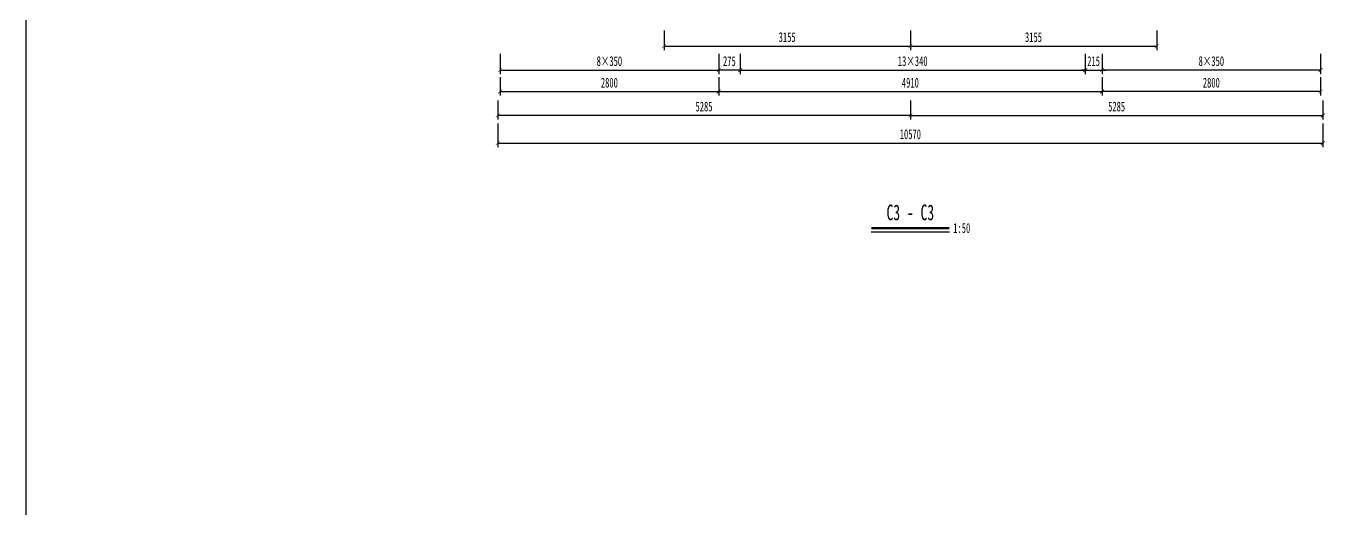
# Model space of a CAD drawing. Extents: x -149716 to 104715, y -26828 to 33500.
# Drawn here: x 46530 to 63230, y 1555 to 7733 of the extents above; entities that cross this region are included whole.
import ezdxf
from ezdxf.enums import TextEntityAlignment as Align

# ---------------------------------------------------------------- set-up
doc = ezdxf.new("R2010")
doc.units = 0
doc.header["$LTSCALE"] = 1000
doc.layers.get('0').update_dxf_attribs({"linetype": 'CONTINUOUS'})
doc.layers.get('Defpoints').update_dxf_attribs({"color": 250, "linetype": 'CONTINUOUS'})
doc.layers.add('04', color=4, linetype='CONTINUOUS')
doc.layers.add('07', color=7, linetype='CONTINUOUS')
doc.styles.add('仿宋', font='simfang.ttf', dxfattribs={"width": 0.64})
doc.dimstyles.new('1：50', dxfattribs={"dimscale": 50, "dimtxt": 2.5, "dimasz": 1, "dimexe": 1, "dimexo": 0, "dimgap": 1, "dimtad": 1, "dimdec": 1, "dimdsep": 46, "dimtxsty": '仿宋', "dimblk": 'ARCHTICK', "dimcen": 0, "dimclrd": 256, "dimclre": 256, "dimclrt": 256, "dimazin": 2, "dimtfac": 1, "dimtdec": 1, "dimtix": 1, "dimtmove": 2, "dimatfit": 3, "dimfxl": 1, "dimtvp": 0.8, "dimtolj": 1, "dimtzin": 0, "dimlwd": -1, "dimlwe": -1, "dimarcsym": 0})

# ---------------------------------------------------------------- blocks, each defined once
blk = doc.blocks.new('_ArchTick')
at = {"color": 0, "linetype": 'ByBlock', "const_width": 0.15}
blk.add_lwpolyline([(-0.5, -0.5), (0.5, 0.5)], dxfattribs=at)
blk = doc.blocks.new('*D154')
at = {"layer": '04', "transparency": 16777216}
for p, q in [((102073, 157274), (102073, 157015)), ((104873, 157274), (104873, 157015)), ((102073, 157065), (104873, 157065))]:
    blk.add_line(p, q, dxfattribs=at)
at = {"layer": 'Defpoints', "color": 0, "transparency": 16777216}
for p in [(102073, 157274), (104873, 157274), (104873, 157065)]:
    blk.add_point(p, dxfattribs=at)
at = {"layer": '04', "transparency": 16777216, "xscale": 50, "yscale": 50, "zscale": 50, "rotation": 180}
blk.add_blockref('_ArchTick', (102073, 157065), dxfattribs=at)
at = {"layer": '04', "transparency": 16777216, "xscale": 50, "yscale": 50, "zscale": 50}
blk.add_blockref('_ArchTick', (104873, 157065), dxfattribs=at)
at = {"layer": '04', "transparency": 16777216, "insert": (103473, 157179), "char_height": 125, "attachment_point": 5, "style": '仿宋'}
blk.add_mtext('\\A1;8×350', dxfattribs=at)
blk = doc.blocks.new('*D155')
at = {"layer": '04', "transparency": 16777216}
for p, q in [((104873, 157274), (104873, 157015)), ((105148, 157274), (105148, 157015)), ((105148, 157065), (104873, 157065))]:
    blk.add_line(p, q, dxfattribs=at)
at = {"layer": 'Defpoints', "color": 0, "transparency": 16777216}
for p in [(104873, 157274), (105148, 157274), (104873, 157065)]:
    blk.add_point(p, dxfattribs=at)
at = {"layer": '04', "transparency": 16777216, "xscale": 50, "yscale": 50, "zscale": 50, "rotation": 180}
blk.add_blockref('_ArchTick', (104873, 157065), dxfattribs=at)
at = {"layer": '04', "transparency": 16777216, "xscale": 50, "yscale": 50, "zscale": 50}
blk.add_blockref('_ArchTick', (105148, 157065), dxfattribs=at)
at = {"layer": '04', "transparency": 16777216, "insert": (105010, 157179), "char_height": 125, "attachment_point": 5, "style": '仿宋'}
blk.add_mtext('\\A1;275', dxfattribs=at)
blk = doc.blocks.new('*D156')
at = {"layer": '04', "transparency": 16777216}
for p, q in [((105148, 157274), (105148, 157015)), ((109568, 157274), (109568, 157015)), ((105148, 157065), (109568, 157065))]:
    blk.add_line(p, q, dxfattribs=at)
at = {"layer": 'Defpoints', "color": 0, "transparency": 16777216}
for p in [(105148, 157274), (109568, 157274), (109568, 157065)]:
    blk.add_point(p, dxfattribs=at)
at = {"layer": '04', "transparency": 16777216, "xscale": 50, "yscale": 50, "zscale": 50, "rotation": 180}
blk.add_blockref('_ArchTick', (105148, 157065), dxfattribs=at)
at = {"layer": '04', "transparency": 16777216, "xscale": 50, "yscale": 50, "zscale": 50}
blk.add_blockref('_ArchTick', (109568, 157065), dxfattribs=at)
at = {"layer": '04', "transparency": 16777216, "insert": (107358, 157179), "char_height": 125, "attachment_point": 5, "style": '仿宋'}
blk.add_mtext('\\A1;13×340', dxfattribs=at)
blk = doc.blocks.new('*D157')
at = {"layer": '04', "transparency": 16777216}
for p, q in [((102073, 156973), (102073, 156740)), ((104873, 156973), (104873, 156740)), ((102073, 156790), (104873, 156790))]:
    blk.add_line(p, q, dxfattribs=at)
at = {"layer": 'Defpoints', "color": 0, "transparency": 16777216}
for p in [(102073, 156973), (104873, 156973), (104873, 156790)]:
    blk.add_point(p, dxfattribs=at)
at = {"layer": '04', "transparency": 16777216, "xscale": 50, "yscale": 50, "zscale": 50, "rotation": 180}
blk.add_blockref('_ArchTick', (102073, 156790), dxfattribs=at)
at = {"layer": '04', "transparency": 16777216, "xscale": 50, "yscale": 50, "zscale": 50}
blk.add_blockref('_ArchTick', (104873, 156790), dxfattribs=at)
at = {"layer": '04', "transparency": 16777216, "insert": (103473, 156903), "char_height": 125, "attachment_point": 5, "style": '仿宋'}
blk.add_mtext('\\A1;2800', dxfattribs=at)
blk = doc.blocks.new('*D158')
at = {"layer": '04', "transparency": 16777216}
for p, q in [((104873, 156973), (104873, 156740)), ((109783, 156973), (109783, 156740)), ((104873, 156790), (109783, 156790))]:
    blk.add_line(p, q, dxfattribs=at)
at = {"layer": 'Defpoints', "color": 0, "transparency": 16777216}
for p in [(104873, 156973), (109783, 156973), (109783, 156790)]:
    blk.add_point(p, dxfattribs=at)
at = {"layer": '04', "transparency": 16777216, "xscale": 50, "yscale": 50, "zscale": 50, "rotation": 180}
blk.add_blockref('_ArchTick', (104873, 156790), dxfattribs=at)
at = {"layer": '04', "transparency": 16777216, "xscale": 50, "yscale": 50, "zscale": 50}
blk.add_blockref('_ArchTick', (109783, 156790), dxfattribs=at)
at = {"layer": '04', "transparency": 16777216, "insert": (107328, 156903), "char_height": 125, "attachment_point": 5, "style": '仿宋'}
blk.add_mtext('\\A1;4910', dxfattribs=at)
blk = doc.blocks.new('*D159')
at = {"layer": '04', "transparency": 16777216}
for p, q in [((102043, 156677), (102043, 156435)), ((107328, 156677), (107328, 156435)), ((107328, 156485), (102043, 156485))]:
    blk.add_line(p, q, dxfattribs=at)
at = {"layer": 'Defpoints', "color": 0, "transparency": 16777216}
for p in [(102043, 156677), (107328, 156677), (102043, 156485)]:
    blk.add_point(p, dxfattribs=at)
at = {"layer": '04', "transparency": 16777216, "xscale": 50, "yscale": 50, "zscale": 50, "rotation": 180}
blk.add_blockref('_ArchTick', (102043, 156485), dxfattribs=at)
at = {"layer": '04', "transparency": 16777216, "xscale": 50, "yscale": 50, "zscale": 50}
blk.add_blockref('_ArchTick', (107328, 156485), dxfattribs=at)
at = {"layer": '04', "transparency": 16777216, "insert": (104685, 156598), "char_height": 125, "attachment_point": 5, "style": '仿宋'}
blk.add_mtext('\\A1;5285', dxfattribs=at)
blk = doc.blocks.new('*D110')
at = {"layer": '04', "transparency": 16777216}
for p, q in [((109568, 157274), (109568, 157015)), ((109783, 157274), (109783, 157015)), ((109568, 157065), (109518, 157065)), ((109568, 157065), (109783, 157065)), ((109783, 157065), (109833, 157065))]:
    blk.add_line(p, q, dxfattribs=at)
at = {"layer": 'Defpoints', "color": 0, "transparency": 16777216}
for p in [(109568, 157274), (109783, 157274), (109783, 157065)]:
    blk.add_point(p, dxfattribs=at)
at = {"layer": '04', "transparency": 16777216, "xscale": 50, "yscale": 50, "zscale": 50}
blk.add_blockref('_ArchTick', (109568, 157065), dxfattribs=at)
at = {"layer": '04', "transparency": 16777216, "xscale": 50, "yscale": 50, "zscale": 50, "rotation": 180}
blk.add_blockref('_ArchTick', (109783, 157065), dxfattribs=at)
at = {"layer": '04', "transparency": 16777216, "insert": (109675, 157179), "char_height": 125, "attachment_point": 5, "style": '仿宋'}
blk.add_mtext('\\A1;215', dxfattribs=at)
blk = doc.blocks.new('*D120')
at = {"layer": '04', "transparency": 16777216}
for p, q in [((109783, 157274), (109783, 157015)), ((112583, 157274), (112583, 157015)), ((112583, 157065), (109783, 157065))]:
    blk.add_line(p, q, dxfattribs=at)
at = {"layer": 'Defpoints', "color": 0, "transparency": 16777216}
for p in [(109783, 157274), (112583, 157274), (109783, 157065)]:
    blk.add_point(p, dxfattribs=at)
at = {"layer": '04', "transparency": 16777216, "xscale": 50, "yscale": 50, "zscale": 50, "rotation": 180}
blk.add_blockref('_ArchTick', (109783, 157065), dxfattribs=at)
at = {"layer": '04', "transparency": 16777216, "xscale": 50, "yscale": 50, "zscale": 50}
blk.add_blockref('_ArchTick', (112583, 157065), dxfattribs=at)
at = {"layer": '04', "transparency": 16777216, "insert": (111183, 157179), "char_height": 125, "attachment_point": 5, "style": '仿宋'}
blk.add_mtext('\\A1;8×350', dxfattribs=at)
blk = doc.blocks.new('*D121')
at = {"layer": '04', "transparency": 16777216}
for p, q in [((109783, 156973), (109783, 156740)), ((112583, 156973), (112583, 156740)), ((112583, 156790), (109783, 156790))]:
    blk.add_line(p, q, dxfattribs=at)
at = {"layer": 'Defpoints', "color": 0, "transparency": 16777216}
for p in [(109783, 156973), (112583, 156973), (109783, 156790)]:
    blk.add_point(p, dxfattribs=at)
at = {"layer": '04', "transparency": 16777216, "xscale": 50, "yscale": 50, "zscale": 50, "rotation": 180}
blk.add_blockref('_ArchTick', (109783, 156790), dxfattribs=at)
at = {"layer": '04', "transparency": 16777216, "xscale": 50, "yscale": 50, "zscale": 50}
blk.add_blockref('_ArchTick', (112583, 156790), dxfattribs=at)
at = {"layer": '04', "transparency": 16777216, "insert": (111183, 156903), "char_height": 125, "attachment_point": 5, "style": '仿宋'}
blk.add_mtext('\\A1;2800', dxfattribs=at)
blk = doc.blocks.new('*D122')
at = {"layer": '04', "transparency": 16777216}
for p, q in [((107328, 156677), (107328, 156435)), ((112613, 156677), (112613, 156435)), ((107328, 156485), (112613, 156485))]:
    blk.add_line(p, q, dxfattribs=at)
at = {"layer": 'Defpoints', "color": 0, "transparency": 16777216}
for p in [(107328, 156677), (112613, 156677), (112613, 156485)]:
    blk.add_point(p, dxfattribs=at)
at = {"layer": '04', "transparency": 16777216, "xscale": 50, "yscale": 50, "zscale": 50, "rotation": 180}
blk.add_blockref('_ArchTick', (107328, 156485), dxfattribs=at)
at = {"layer": '04', "transparency": 16777216, "xscale": 50, "yscale": 50, "zscale": 50}
blk.add_blockref('_ArchTick', (112613, 156485), dxfattribs=at)
at = {"layer": '04', "transparency": 16777216, "insert": (109970, 156598), "char_height": 125, "attachment_point": 5, "style": '仿宋'}
blk.add_mtext('\\A1;5285', dxfattribs=at)
blk = doc.blocks.new('*D109')
at = {"layer": '04', "transparency": 16777216}
for p, q in [((104173, 157572), (104173, 157322)), ((107328, 157572), (107328, 157322)), ((104173, 157372), (107328, 157372))]:
    blk.add_line(p, q, dxfattribs=at)
at = {"layer": 'Defpoints', "color": 0, "transparency": 16777216}
for p in [(104173, 157572), (107328, 157572), (107328, 157372)]:
    blk.add_point(p, dxfattribs=at)
at = {"layer": '04', "transparency": 16777216, "xscale": 50, "yscale": 50, "zscale": 50, "rotation": 180}
blk.add_blockref('_ArchTick', (104173, 157372), dxfattribs=at)
at = {"layer": '04', "transparency": 16777216, "xscale": 50, "yscale": 50, "zscale": 50}
blk.add_blockref('_ArchTick', (107328, 157372), dxfattribs=at)
at = {"layer": '04', "transparency": 16777216, "insert": (105750, 157486), "char_height": 125, "attachment_point": 5, "style": '仿宋'}
blk.add_mtext('\\A1;3155', dxfattribs=at)
blk = doc.blocks.new('*D108')
at = {"layer": '04', "transparency": 16777216}
for p, q in [((107328, 157572), (107328, 157322)), ((110483, 157572), (110483, 157322)), ((107328, 157372), (110483, 157372))]:
    blk.add_line(p, q, dxfattribs=at)
at = {"layer": 'Defpoints', "color": 0, "transparency": 16777216}
for p in [(107328, 157572), (110483, 157572), (110483, 157372)]:
    blk.add_point(p, dxfattribs=at)
at = {"layer": '04', "transparency": 16777216, "xscale": 50, "yscale": 50, "zscale": 50, "rotation": 180}
blk.add_blockref('_ArchTick', (107328, 157372), dxfattribs=at)
at = {"layer": '04', "transparency": 16777216, "xscale": 50, "yscale": 50, "zscale": 50}
blk.add_blockref('_ArchTick', (110483, 157372), dxfattribs=at)
at = {"layer": '04', "transparency": 16777216, "insert": (108905, 157486), "char_height": 125, "attachment_point": 5, "style": '仿宋'}
blk.add_mtext('\\A1;3155', dxfattribs=at)
blk = doc.blocks.new('*D174')
at = {"layer": '04', "transparency": 16777216}
for p, q in [((102043, 156382), (102043, 156081)), ((112613, 156382), (112613, 156081)), ((102043, 156131), (112613, 156131))]:
    blk.add_line(p, q, dxfattribs=at)
at = {"layer": 'Defpoints', "color": 0, "transparency": 16777216}
for p in [(102043, 156382), (112613, 156382), (112613, 156131)]:
    blk.add_point(p, dxfattribs=at)
at = {"layer": '04', "transparency": 16777216, "xscale": 50, "yscale": 50, "zscale": 50, "rotation": 180}
blk.add_blockref('_ArchTick', (102043, 156131), dxfattribs=at)
at = {"layer": '04', "transparency": 16777216, "xscale": 50, "yscale": 50, "zscale": 50}
blk.add_blockref('_ArchTick', (112613, 156131), dxfattribs=at)
at = {"layer": '04', "transparency": 16777216, "insert": (107328, 156244), "char_height": 125, "attachment_point": 5, "style": '仿宋'}
blk.add_mtext('\\A1;10570', dxfattribs=at)
blk = doc.blocks.new('A$C6D077BA2')
at = {"layer": '07'}
blk.add_line((7495.15, 39.86), (8495.15, 39.86), dxfattribs=at)
at = {"layer": '07', "const_width": 30}
blk.add_lwpolyline([(7495.15, 89.86), (8495.15, 89.86)], dxfattribs=at)
at = {"layer": '07', "style": '仿宋', "width": 0.64}
blk.add_text('C3 - C3', height=200, dxfattribs=at).set_placement((7995.15, 289.86), align=Align.MIDDLE)
blk.add_text('1:50', height=125, dxfattribs=at).set_placement((8545.15, 89.86), align=Align.MIDDLE_LEFT)
at = {"layer": '04'}
for p1, p2, distance, picture, middle in [((4840.15, 2617.7), (7995.15, 2617.7), -199.22, '*D109', (6417.65, 2531.7)), ((7995.15, 2617.7), (11150.15, 2617.7), -199.22, '*D108', (9572.65, 2531.7)), ((5815.15, 2320.31), (5540.15, 2320.31), 208.87, '*D155', (5677.65, 2224.66)), ((10235.15, 2320.31), (10450.15, 2320.31), -208.87, '*D110', (10342.65, 2224.66)), ((2740.15, 2018.81), (5540.15, 2018.81), -182.9, '*D157', (4140.15, 1949.13)), ((5540.15, 2018.81), (10450.15, 2018.81), -182.9, '*D158', (7995.15, 1949.13)), ((13250.15, 2018.81), (10450.15, 2018.81), 182.9, '*D121', (11850.15, 1949.13)), ((7995.15, 1722.67), (2710.15, 1722.67), 191.55, '*D159', (5352.65, 1644.34)), ((7995.15, 1722.67), (13280.15, 1722.67), -191.55, '*D122', (10637.65, 1644.34)), ((2710.15, 1427.81), (13280.15, 1427.81), -250.93, '*D174', (7995.15, 1290.09))]:
    dim = blk.add_aligned_dim(p1=p1, p2=p2, distance=distance, dimstyle='1：50', dxfattribs=at)
    dim.commit()
    dim.dimension.update_dxf_attribs({"geometry": picture, "text_midpoint": middle, "insert": (-99332.48, -154954)})
for p1, p2, distance, text, picture, middle in [((2740.15, 2320.31), (5540.15, 2320.31), -208.87, '8×350', '*D154', (4140.15, 2224.66)), ((5815.15, 2320.31), (10235.15, 2320.31), -208.87, '13×340', '*D156', (8025.15, 2224.66)), ((13250.15, 2320.31), (10450.15, 2320.31), 208.87, '8×350', '*D120', (11850.15, 2224.66))]:
    dim = blk.add_aligned_dim(p1=p1, p2=p2, distance=distance, text=text, dimstyle='1：50', dxfattribs=at)
    dim.commit()
    dim.dimension.update_dxf_attribs({"geometry": picture, "text_midpoint": middle, "insert": (-99332.48, -154954)})

msp = doc.modelspace()

# ---------------------------------------------------------------- linework, layer by layer
msp.add_lwpolyline([(46529.59378, 18431.97349), (104714.84223, 18431.97349), (104714.84223, -15322.37357), (46529.59378, -15322.37357)], close=True)

# ---------------------------------------------------------------- block references
msp.add_blockref('A$C6D077BA2', (49860.18206, 5058.76862))

doc.saveas('drawing.dxf')
